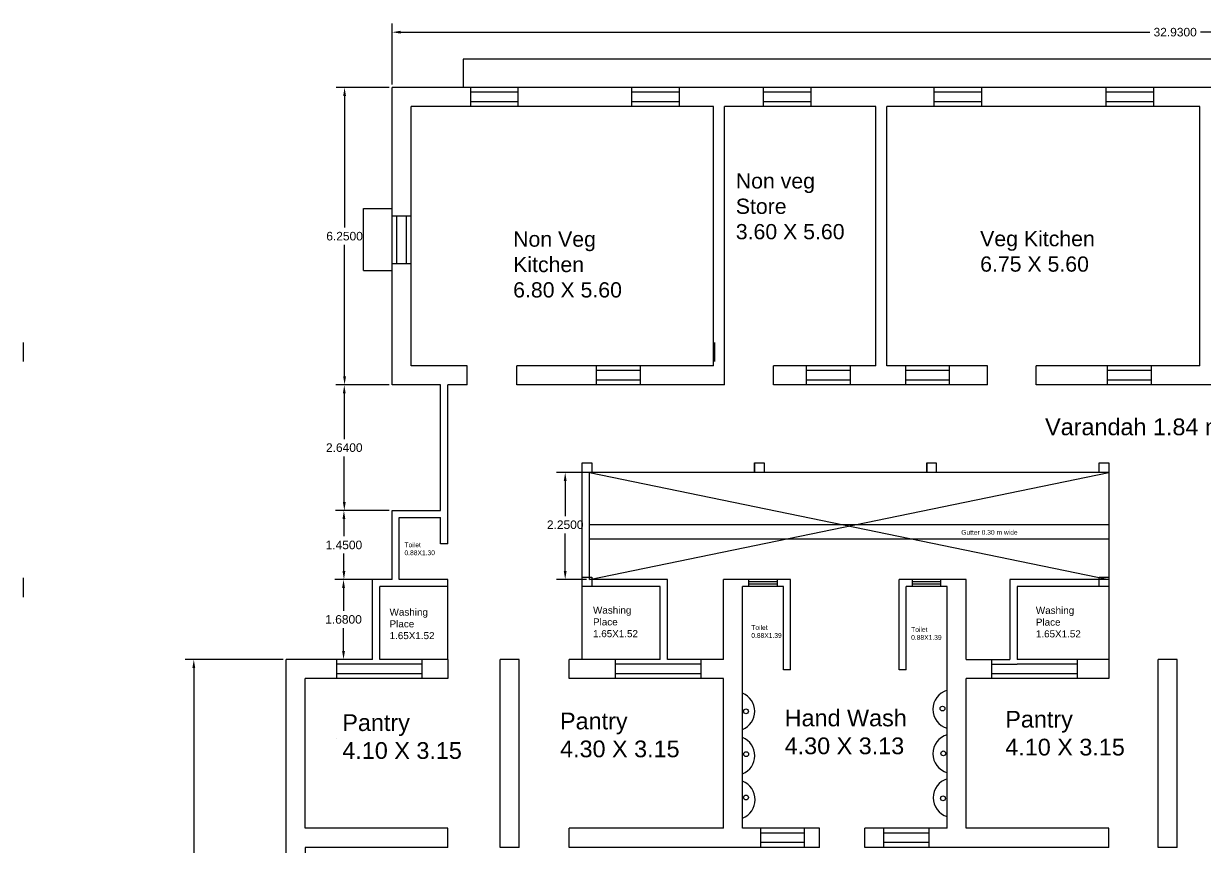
# Model space of a CAD drawing. Header units: inches. Extents: x 101 to 668, y -217 to 99.
# Drawn here: x 301.83 to 326.68, y 81.31 to 98.62 of the extents above; entities that cross this region are included whole.
import ezdxf

# ---------------------------------------------------------------- set-up
doc = ezdxf.new("R2010")
doc.units = ezdxf.units.IN
doc.header["$MEASUREMENT"] = 0
doc.styles.get("Standard").update_dxf_attribs({"font": 'arial.ttf'})
doc.dimstyles.get("Standard").update_dxf_attribs({"dimtxt": 0.18, "dimasz": 0.18, "dimexe": 0.18, "dimexo": 0.0625, "dimgap": 0.09, "dimtad": 0, "dimtih": 1, "dimtoh": 1, "dimdec": 4, "dimzin": 0, "dimdsep": 46, "dimtxsty": 'Standard', "dimcen": 0.09, "dimadec": 0, "dimazin": 0, "dimtfac": 1, "dimtdec": 4, "dimtofl": 0, "dimtmove": 0, "dimatfit": 3, "dimfxl": 1, "dimtolj": 1, "dimtzin": 0, "dimarcsym": 0})

# ---------------------------------------------------------------- blocks, each defined once
blk = doc.blocks.new('*D154')
at = {"color": 0, "lineweight": -2}
for p, q in [((313.666, 89.186), (313.038, 89.186)), ((313.218, 89.006), (313.218, 88.268)), ((313.218, 87.116), (313.218, 87.904)), ((313.666, 86.936), (313.038, 86.936))]:
    blk.add_line(p, q, dxfattribs=at)
at = {"color": 0}
for points in [[(313.188, 89.006), (313.248, 89.006), (313.218, 89.186)], [(313.188, 87.116), (313.248, 87.116), (313.218, 86.936)]]:
    blk.add_solid(points, dxfattribs=at)
at = {"layer": 'Defpoints', "color": 0}
for p in [(313.218, 89.186), (313.728, 89.186), (313.728, 86.936)]:
    blk.add_point(p, dxfattribs=at)
at = {"color": 0, "insert": (313.218, 88.086), "char_height": 0.18, "attachment_point": 5}
blk.add_mtext('\\A1;2.2500', dxfattribs=at)
blk = doc.blocks.new('*D155')
at = {"color": 0, "lineweight": -2}
for p, q in [((307.286, 85.256), (305.229, 85.256)), ((305.409, 85.076), (305.409, 77.928)), ((305.409, 70.416), (305.409, 77.564)), ((307.286, 70.236), (305.229, 70.236))]:
    blk.add_line(p, q, dxfattribs=at)
at = {"color": 0}
for points in [[(305.379, 85.076), (305.439, 85.076), (305.409, 85.256)], [(305.379, 70.416), (305.439, 70.416), (305.409, 70.236)]]:
    blk.add_solid(points, dxfattribs=at)
at = {"layer": 'Defpoints', "color": 0}
for p in [(307.348, 85.256), (305.409, 70.236), (307.348, 70.236)]:
    blk.add_point(p, dxfattribs=at)
at = {"color": 0, "insert": (305.409, 77.746), "char_height": 0.18, "attachment_point": 5}
blk.add_mtext('\\A1;15.15', dxfattribs=at)
blk = doc.blocks.new('*D156')
at = {"color": 0, "lineweight": -2}
for p, q in [((309.106, 86.936), (308.377, 86.936)), ((308.557, 86.756), (308.557, 86.278)), ((308.557, 85.436), (308.557, 85.914)), ((309.106, 85.256), (308.377, 85.256))]:
    blk.add_line(p, q, dxfattribs=at)
at = {"color": 0}
for points in [[(308.527, 86.756), (308.587, 86.756), (308.557, 86.936)], [(308.527, 85.436), (308.587, 85.436), (308.557, 85.256)]]:
    blk.add_solid(points, dxfattribs=at)
at = {"layer": 'Defpoints', "color": 0}
for p in [(308.557, 86.936), (309.168, 86.936), (309.168, 85.256)]:
    blk.add_point(p, dxfattribs=at)
at = {"color": 0, "insert": (308.557, 86.096), "char_height": 0.18, "attachment_point": 5}
blk.add_mtext('\\A1;1.6800', dxfattribs=at)
blk = doc.blocks.new('*D157')
at = {"color": 0, "lineweight": -2}
for p, q in [((309.516, 88.386), (308.385, 88.386)), ((308.565, 88.206), (308.565, 87.843)), ((308.565, 87.116), (308.565, 87.479)), ((309.516, 86.936), (308.385, 86.936))]:
    blk.add_line(p, q, dxfattribs=at)
at = {"color": 0}
for points in [[(308.535, 88.206), (308.595, 88.206), (308.565, 88.386)], [(308.535, 87.116), (308.595, 87.116), (308.565, 86.936)]]:
    blk.add_solid(points, dxfattribs=at)
at = {"layer": 'Defpoints', "color": 0}
for p in [(308.565, 88.386), (309.578, 88.386), (309.578, 86.936)]:
    blk.add_point(p, dxfattribs=at)
at = {"color": 0, "insert": (308.565, 87.661), "char_height": 0.18, "attachment_point": 5}
blk.add_mtext('\\A1;1.4500', dxfattribs=at)
blk = doc.blocks.new('*D158')
at = {"color": 0, "lineweight": -2}
for p, q in [((309.516, 91.026), (308.393, 91.026)), ((308.573, 90.846), (308.573, 89.888)), ((308.573, 88.566), (308.573, 89.524)), ((309.516, 88.386), (308.393, 88.386))]:
    blk.add_line(p, q, dxfattribs=at)
at = {"color": 0}
for points in [[(308.543, 90.846), (308.603, 90.846), (308.573, 91.026)], [(308.543, 88.566), (308.603, 88.566), (308.573, 88.386)]]:
    blk.add_solid(points, dxfattribs=at)
at = {"layer": 'Defpoints', "color": 0}
for p in [(308.573, 91.026), (309.578, 91.026), (309.578, 88.386)]:
    blk.add_point(p, dxfattribs=at)
at = {"color": 0, "insert": (308.573, 89.706), "char_height": 0.18, "attachment_point": 5}
blk.add_mtext('\\A1;2.6400', dxfattribs=at)
blk = doc.blocks.new('*D159')
at = {"color": 0, "lineweight": -2}
for p, q in [((309.516, 97.276), (308.399, 97.276)), ((308.579, 97.096), (308.579, 94.333)), ((308.579, 91.206), (308.579, 93.969)), ((309.516, 91.026), (308.399, 91.026))]:
    blk.add_line(p, q, dxfattribs=at)
at = {"color": 0}
for points in [[(308.549, 97.096), (308.609, 97.096), (308.579, 97.276)], [(308.549, 91.206), (308.609, 91.206), (308.579, 91.026)]]:
    blk.add_solid(points, dxfattribs=at)
at = {"layer": 'Defpoints', "color": 0}
for p in [(309.578, 97.276), (308.579, 91.026), (309.578, 91.026)]:
    blk.add_point(p, dxfattribs=at)
at = {"color": 0, "insert": (308.579, 94.151), "char_height": 0.18, "attachment_point": 5}
blk.add_mtext('\\A1;6.2500', dxfattribs=at)
blk = doc.blocks.new('*D160')
at = {"color": 0, "lineweight": -2}
for p, q in [((309.578, 97.338), (309.578, 98.619)), ((309.758, 98.439), (325.51, 98.439)), ((342.328, 98.439), (326.576, 98.439)), ((342.508, 97.338), (342.508, 98.619))]:
    blk.add_line(p, q, dxfattribs=at)
at = {"color": 0}
for points in [[(309.758, 98.469), (309.758, 98.409), (309.578, 98.439)], [(342.328, 98.469), (342.328, 98.409), (342.508, 98.439)]]:
    blk.add_solid(points, dxfattribs=at)
at = {"layer": 'Defpoints', "color": 0}
for p in [(342.508, 98.439), (309.578, 97.276), (342.508, 97.276)]:
    blk.add_point(p, dxfattribs=at)
at = {"color": 0, "insert": (326.043, 98.439), "char_height": 0.18, "attachment_point": 5}
blk.add_mtext('\\A1;32.9300', dxfattribs=at)

msp = doc.modelspace()

# ---------------------------------------------------------------- linework, layer by layer
for p, q in [((340.74551, 97.87562), (311.07517, 97.87562)), ((311.07517, 97.87562), (311.07517, 97.27562)), ((342.50818, 97.27562), (309.57818, 97.27562)), ((309.57818, 91.02562), (309.57818, 97.27562)), ((311.22517, 97.27562), (311.22517, 96.87562)), ((312.22517, 97.17562), (311.22517, 97.17562)), ((312.22517, 97.27562), (312.22517, 96.87562)), ((314.61456, 97.27562), (314.61456, 96.87562)), ((315.61456, 97.17562), (314.61456, 97.17562)), ((315.61456, 97.27562), (315.61456, 96.87562)), ((317.3837, 97.27562), (317.3837, 96.87562)), ((318.3837, 97.17562), (317.3837, 97.17562)), ((318.3837, 97.27562), (318.3837, 96.87562)), ((320.9678, 97.27562), (320.9678, 96.87562)), ((321.9678, 97.17562), (320.9678, 97.17562)), ((321.9678, 97.27562), (321.9678, 96.87562)), ((324.58634, 97.27562), (324.58634, 96.87562)), ((325.58634, 97.17562), (324.58634, 97.17562)), ((325.58634, 97.27562), (325.58634, 96.87562)), ((312.22517, 96.97562), (311.22517, 96.97562)), ((315.61456, 96.97562), (314.61456, 96.97562)), ((318.3837, 96.97562), (317.3837, 96.97562)), ((321.9678, 96.97562), (320.9678, 96.97562)), ((325.58634, 96.97562), (324.58634, 96.97562)), ((313.55818, 96.87562), (309.97818, 96.87562)), ((309.97818, 91.42562), (309.97818, 96.87562)), ((316.33818, 96.87562), (313.55818, 96.87562)), ((316.33818, 95.35562), (316.33818, 96.87562)), ((319.74818, 96.87562), (316.56818, 96.87562)), ((316.56818, 95.35562), (316.56818, 96.87562)), ((319.74818, 91.42562), (319.74818, 96.87562)), ((323.52032, 96.87562), (319.97818, 96.87562)), ((319.97818, 91.42562), (319.97818, 96.87562)), ((326.56296, 96.87562), (323.52032, 96.87562)), ((326.56296, 95.35562), (326.56296, 96.87562)), ((316.33818, 91.42562), (316.33818, 95.35562)), ((316.56818, 91.02562), (316.56818, 95.35562)), ((326.56296, 91.42562), (326.56296, 95.35562)), ((308.97818, 93.43004), (308.97818, 94.73004)), ((308.97818, 94.73004), (309.57818, 94.73004)), ((309.57818, 94.58004), (309.97818, 94.58004)), ((309.67818, 93.58004), (309.67818, 94.58004)), ((309.87818, 93.58004), (309.87818, 94.58004)), ((308.97818, 93.43004), (309.57818, 93.43004)), ((309.57818, 93.58004), (309.97818, 93.58004)), ((301.83114, 91.51744), (301.83114, 91.91744)), ((316.35614, 91.91744), (316.35614, 91.51744)), ((311.15818, 91.42562), (309.97818, 91.42562)), ((311.15818, 91.02562), (311.15818, 91.42562)), ((313.78818, 91.42562), (312.19818, 91.42562)), ((312.19818, 91.02562), (312.19818, 91.42562)), ((316.33818, 91.42562), (313.78818, 91.42562)), ((313.87818, 91.02562), (313.87818, 91.42562)), ((314.79818, 91.32562), (313.87818, 91.32562)), ((314.79818, 91.02562), (314.79818, 91.42562)), ((319.74818, 91.42562), (317.59818, 91.42562)), ((317.59818, 91.02562), (317.59818, 91.42562)), ((318.28818, 91.02562), (318.28818, 91.42562)), ((319.21818, 91.32562), (318.28818, 91.32562)), ((319.21818, 91.02562), (319.21818, 91.42562)), ((322.09818, 91.42562), (319.97818, 91.42562)), ((320.37818, 91.02562), (320.37818, 91.42562)), ((321.29818, 91.32562), (320.37818, 91.32562)), ((321.29818, 91.02562), (321.29818, 91.42562)), ((322.09818, 91.02562), (322.09818, 91.42562)), ((326.56296, 91.42562), (323.11818, 91.42562)), ((323.11818, 91.02562), (323.11818, 91.42562)), ((324.61818, 91.02562), (324.61818, 91.42562)), ((325.54818, 91.32562), (324.61818, 91.32562)), ((325.54818, 91.02562), (325.54818, 91.42562)), ((310.59818, 91.02562), (309.57818, 91.02562)), ((310.59818, 88.38562), (310.59818, 91.02562)), ((311.15818, 91.02562), (310.74818, 91.02562)), ((310.74818, 87.68562), (310.74818, 91.02562)), ((316.56818, 91.02562), (312.19818, 91.02562)), ((314.79818, 91.12562), (313.87818, 91.12562)), ((322.09818, 91.02562), (317.59818, 91.02562)), ((319.21818, 91.12562), (318.28818, 91.12562)), ((321.29818, 91.12562), (320.37818, 91.12562)), ((327.10818, 91.02562), (323.11818, 91.02562)), ((325.54818, 91.12562), (324.61818, 91.12562)), ((313.57818, 89.18562), (313.57818, 89.38562)), ((313.57818, 89.38562), (313.77818, 89.38562)), ((313.77818, 89.38562), (313.77818, 89.18562)), ((317.19818, 89.38562), (317.19818, 89.18562)), ((317.19818, 89.18562), (317.19818, 89.38562)), ((317.19818, 89.38562), (317.39818, 89.38562)), ((317.39818, 89.38562), (317.39818, 89.18562)), ((320.81818, 89.38562), (320.81818, 89.18562)), ((320.81818, 89.18562), (320.81818, 89.38562)), ((320.81818, 89.38562), (321.01818, 89.38562)), ((321.01818, 89.38562), (321.01818, 89.18562)), ((324.44818, 89.18562), (324.44818, 89.38562)), ((324.44818, 89.38562), (324.64818, 89.38562)), ((324.64818, 89.38562), (324.64818, 89.18562)), ((324.64818, 89.18562), (313.57818, 89.18562)), ((313.57818, 85.25562), (313.57818, 89.18562)), ((313.77818, 89.18562), (313.57818, 89.18562)), ((313.72818, 86.93562), (313.72818, 89.18562)), ((313.72818, 89.18562), (324.64818, 86.93562)), ((313.72818, 86.93562), (324.64818, 89.18562)), ((317.39818, 89.18562), (317.19818, 89.18562)), ((321.01818, 89.18562), (320.81818, 89.18562)), ((324.64818, 89.18562), (324.44818, 89.18562)), ((324.64818, 89.18562), (324.64818, 84.85562)), ((309.57818, 86.93562), (309.57818, 88.38562)), ((309.57818, 88.38562), (310.59818, 88.38562)), ((309.72818, 86.93562), (309.72818, 88.23562)), ((309.72818, 88.23562), (310.59818, 88.23562)), ((310.59818, 87.68562), (310.59818, 88.23562)), ((324.64818, 88.08562), (313.72818, 88.08562)), ((324.64818, 87.78562), (313.72818, 87.78562)), ((310.74818, 87.68562), (310.59818, 87.68562)), ((301.83114, 86.56744), (301.83114, 86.96744)), ((313.57818, 86.78562), (313.57818, 86.98562)), ((313.57818, 86.98562), (313.77818, 86.98562)), ((313.77818, 86.98562), (313.77818, 86.78562)), ((324.44818, 86.78562), (324.44818, 86.98562)), ((324.44818, 86.98562), (324.64818, 86.98562)), ((324.64818, 86.98562), (324.64818, 86.78562)), ((309.57818, 86.93562), (309.16818, 86.93562)), ((309.16818, 85.25562), (309.16818, 86.93562)), ((310.74818, 86.78562), (309.31818, 86.78562)), ((309.31818, 85.25562), (309.31818, 86.78562)), ((310.74818, 86.93562), (309.72818, 86.93562)), ((310.74818, 85.25562), (310.74818, 86.93562)), ((315.21818, 86.78562), (313.57818, 86.78562)), ((313.77818, 86.78562), (313.57818, 86.78562)), ((315.36818, 86.93562), (313.72818, 86.93562)), ((315.21818, 85.25562), (315.21818, 86.78562)), ((315.36818, 85.25562), (315.36818, 86.93562)), ((317.95818, 86.93562), (316.54818, 86.93562)), ((316.54818, 85.25562), (316.54818, 86.93562)), ((317.80818, 86.78562), (316.94818, 86.78562)), ((316.94818, 81.70562), (316.94818, 86.78562)), ((317.08169, 86.78562), (317.08169, 86.93562)), ((317.68169, 86.88562), (317.08169, 86.88562)), ((317.68169, 86.83562), (317.08169, 86.83562)), ((317.68169, 86.78562), (317.68169, 86.93562)), ((317.80818, 85.03562), (317.80818, 86.78562)), ((317.95818, 85.03562), (317.95818, 86.93562)), ((321.64818, 86.93562), (320.23818, 86.93562)), ((320.23818, 85.03562), (320.23818, 86.93562)), ((321.24818, 86.78562), (320.38818, 86.78562)), ((320.38818, 85.03562), (320.38818, 86.78562)), ((320.51676, 86.78562), (320.51676, 86.93562)), ((321.11676, 86.88562), (320.51676, 86.88562)), ((321.11676, 86.83562), (320.51676, 86.83562)), ((321.11676, 86.78562), (321.11676, 86.93562)), ((321.24818, 85.25562), (321.24818, 86.78562)), ((321.64818, 85.25562), (321.64818, 86.93562)), ((324.64818, 86.93562), (322.56818, 86.93562)), ((322.56818, 86.93562), (322.56818, 85.25562)), ((324.64818, 86.78562), (322.71818, 86.78562)), ((322.71818, 86.78562), (322.71818, 85.25562)), ((324.64818, 86.78562), (324.44818, 86.78562)), ((309.16818, 85.25562), (307.34818, 85.25562)), ((307.34818, 70.23562), (307.34818, 85.25562)), ((308.40588, 85.25562), (308.40588, 84.85562)), ((310.74818, 85.25562), (309.31818, 85.25562)), ((310.20588, 85.25562), (310.20588, 84.85562)), ((310.74818, 85.25562), (310.74818, 84.85562)), ((312.24818, 85.25562), (311.84818, 85.25562)), ((311.84818, 81.30562), (311.84818, 85.25562)), ((312.24818, 81.30562), (312.24818, 85.25562)), ((313.72818, 85.25562), (313.29818, 85.25562)), ((313.29818, 84.85562), (313.29818, 85.25562)), ((315.21818, 85.25562), (313.72818, 85.25562)), ((314.2716, 85.25562), (314.2716, 84.85562)), ((316.54818, 85.25562), (315.36818, 85.25562)), ((316.0716, 85.25562), (316.0716, 84.85562)), ((321.24818, 81.70562), (321.24818, 85.25562)), ((321.64818, 85.25562), (322.56818, 85.25562)), ((322.18023, 85.25562), (322.18023, 84.85562)), ((324.64818, 85.25562), (322.71818, 85.25562)), ((323.98023, 85.25562), (323.98023, 84.85562)), ((326.08818, 85.25562), (325.68818, 85.25562)), ((325.68818, 81.30562), (325.68818, 85.25562)), ((326.08818, 81.30562), (326.08818, 85.25562)), ((309.31818, 85.15562), (308.40588, 85.15562)), ((310.20588, 85.15562), (309.31818, 85.15562)), ((315.21818, 85.15562), (314.2716, 85.15562)), ((316.0716, 85.15562), (315.21818, 85.15562)), ((317.95818, 85.03562), (317.80818, 85.03562)), ((320.38818, 85.03562), (320.23818, 85.03562)), ((322.18023, 85.15562), (322.71818, 85.15562)), ((323.98023, 85.15562), (322.71818, 85.15562)), ((310.74818, 84.85562), (307.74818, 84.85562)), ((307.74818, 81.70562), (307.74818, 84.85562)), ((310.20588, 84.95562), (308.40588, 84.95562)), ((316.54818, 84.85562), (313.29818, 84.85562)), ((316.0716, 84.95562), (314.2716, 84.95562)), ((316.54818, 81.70562), (316.54818, 84.85562)), ((324.64818, 84.85562), (321.64818, 84.85562)), ((321.64818, 81.70562), (321.64818, 84.85562)), ((323.98023, 84.95562), (322.18023, 84.95562)), ((308.40588, 83.58438), (308.40588, 83.58438)), ((314.2716, 83.38536), (314.2716, 83.38536)), ((310.74818, 81.70562), (307.74818, 81.70562)), ((310.74818, 81.30562), (310.74818, 81.70562)), ((316.54818, 81.70562), (313.29818, 81.70562)), ((313.29818, 81.30562), (313.29818, 81.70562)), ((318.56818, 81.70562), (316.94818, 81.70562)), ((317.33122, 81.30562), (317.33122, 81.70562)), ((318.25122, 81.60562), (317.33122, 81.60562)), ((318.25122, 81.30562), (318.25122, 81.70562)), ((318.56818, 81.30562), (318.56818, 81.70562)), ((321.24818, 81.70562), (319.51818, 81.70562)), ((319.51818, 81.30562), (319.51818, 81.70562)), ((319.91818, 81.30562), (319.91818, 81.70562)), ((320.86818, 81.60562), (319.91818, 81.60562)), ((320.86818, 81.30562), (320.86818, 81.70562)), ((324.64818, 81.70562), (321.64818, 81.70562)), ((324.64818, 81.30562), (324.64818, 81.70562)), ((310.74818, 81.30562), (307.74818, 81.30562)), ((307.74818, 81.30562), (307.74818, 70.63562)), ((312.24818, 81.30562), (311.84818, 81.30562)), ((318.56818, 81.30562), (313.29818, 81.30562)), ((318.25122, 81.40562), (317.33122, 81.40562)), ((324.64818, 81.30562), (319.51818, 81.30562)), ((320.86818, 81.40562), (319.91818, 81.40562)), ((326.08818, 81.30562), (325.68818, 81.30562))]:
    msp.add_line(p, q)
for centre in [(321.15159, 84.22271), (317.01829, 84.16535), (317.02189, 83.26406), (321.16934, 83.28084), (317.01914, 82.35388), (321.16109, 82.3355)]:
    msp.add_circle(centre, 0.051)
for centre, start, end in [((316.78662, 84.16524), 292.884229, 67.115771), ((321.36182, 84.20721), 105.875462, 254.124538), ((316.78895, 83.23123), 292.53675, 67.46325), ((321.36415, 83.27319), 106.208988, 253.791012), ((321.37092, 82.34929), 107.184467, 252.815533), ((316.79572, 82.30732), 291.528785, 68.471215)]:
    msp.add_arc(centre, 0.41545, start, end)

# ---------------------------------------------------------------- texts
at = {"attachment_point": 1}
for s, insert, char_height, width in [('Non veg\\PStore\\P3.60 X 5.60', (316.80492, 95.47403), 0.3200978, 2.729872), ('Non Veg Kitchen\\P6.80 X 5.60', (312.12372, 94.25059), 0.3200978, 2.729872), ('Veg Kitchen\\P6.75 X 5.60', (321.94284, 94.25958), 0.3200978, 2.729872), ('Varandah 1.84 m wide', (323.30893, 90.31971), 0.351739, 8.6047683), ('Gutter 0.30 m wide', (321.54563, 87.97693), 0.100473, 2.729872), ('Toilet\\P0.88X1.30', (309.83923, 87.71484), 0.100473, 2.729872), ('Washing \\PPlace\\P1.65X1.52', (309.52569, 86.32493), 0.14837, 2.729872), ('Washing \\PPlace\\P1.65X1.52', (313.80331, 86.36601), 0.14837, 2.729872), ('Washing \\PPlace\\P1.65X1.52', (323.11433, 86.36129), 0.14837, 2.729872), ('Toilet\\P0.88X1.39', (317.13061, 85.97659), 0.100473, 2.729872), ('Toilet\\P0.88X1.39', (320.49182, 85.93573), 0.100473, 2.729872), ('Pantry\\P4.10 X 3.15', (308.53224, 84.10325), 0.351739, 8.6047683), ('Pantry\\P4.30 X 3.15', (313.11002, 84.13715), 0.351739, 8.6047683), ('Hand Wash\\P4.30 X 3.13', (317.83279, 84.20173), 0.351739, 8.6047683), ('Pantry\\P4.10 X 3.15', (322.4715, 84.17514), 0.351739, 8.6047683)]:
    msp.add_mtext(s, dxfattribs=dict(at, insert=insert, char_height=char_height, width=width))

# ---------------------------------------------------------------- dimensions: what is measured, and where the dimension line sits
dim = msp.add_linear_dim(base=(342.50818, 98.43895), p1=(309.57818, 97.27562), p2=(342.50818, 97.27562), dimstyle='Standard')
dim.commit()
dim.dimension.update_dxf_attribs({"geometry": '*D160', "text_midpoint": (326.04318, 98.43895)})
for base, p1, p2, picture, middle in [((308.5792, 91.02562), (309.57818, 97.27562), (309.57818, 91.02562), '*D159', (308.5792, 94.15062)), ((308.57256, 91.02562), (309.57818, 88.38562), (309.57818, 91.02562), '*D158', (308.57256, 89.70562)), ((308.56482, 88.38562), (309.57818, 86.93562), (309.57818, 88.38562), '*D157', (308.56482, 87.66062)), ((308.55666, 86.93562), (309.16818, 85.25562), (309.16818, 86.93562), '*D156', (308.55666, 86.09562))]:
    dim = msp.add_linear_dim(base=base, p1=p1, p2=p2, angle=90, dimstyle='Standard')
    dim.commit()
    dim.dimension.update_dxf_attribs({"geometry": picture, "text_midpoint": middle})
dim = msp.add_linear_dim(base=(313.21764, 89.18562), p1=(313.72818, 86.93562), p2=(313.72818, 89.18562), angle=90, dimstyle='Standard')
dim.commit()
dim.dimension.update_dxf_attribs({"geometry": '*D154', "text_midpoint": (313.21764, 88.08562), "dimtype": 160})
dim = msp.add_linear_dim(base=(305.40857, 70.23562), p1=(307.34818, 85.25562), p2=(307.34818, 70.23562), angle=90, text='15.15', dimstyle='Standard')
dim.commit()
dim.dimension.update_dxf_attribs({"geometry": '*D155', "text_midpoint": (305.40857, 77.74562)})

doc.saveas('drawing.dxf')
